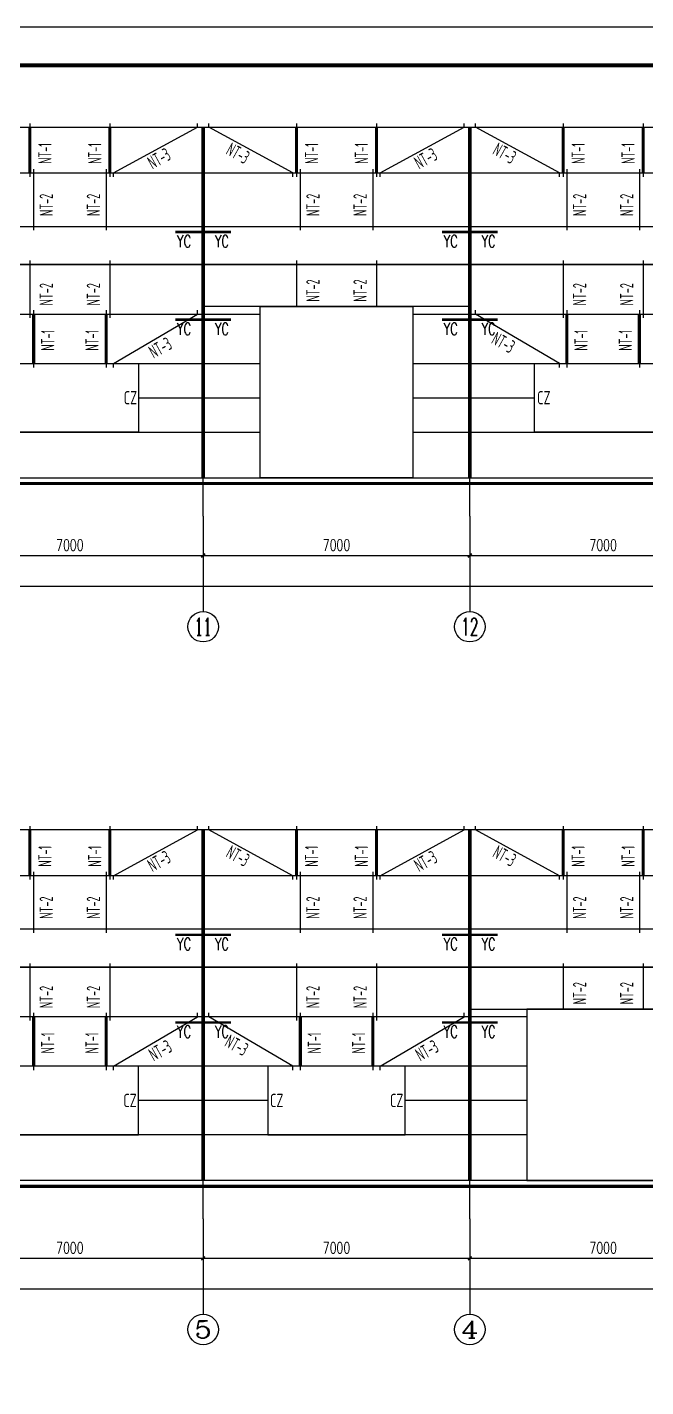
# Model space of a CAD drawing. Extents: x -17471 to 313636, y -71590 to 757901.
# Drawn here: x 265086 to 281326, y 507460 to 543131 of the extents above; entities that cross this region are included whole.
import ezdxf
from ezdxf.enums import TextEntityAlignment as Align

# ---------------------------------------------------------------- set-up
doc = ezdxf.new("R2010")
doc.units = 0
doc.header["$LTSCALE"] = 1000
doc.header["$MEASUREMENT"] = 0
for name, color, linetype in [('3T_WOOD', 21, 'Continuous'), ('AXIS', 3, 'Continuous'), ('AXIS_TEXT', 7, 'Continuous'), ('DOTE', 1, 'Continuous'), ('PUB_TEXT', 7, 'Continuous'), ('PUB_TITLE', 4, 'Continuous'), ('WALL', 9, 'Continuous')]:
    doc.layers.add(name, color=color, linetype=linetype)
doc.styles.add('_SIMPLEX', font='sysz.shx', dxfattribs={"width": 0.8, "bigfont": 'syfs.shx'})
doc.styles.add('_TCH_AXIS', font='COMPLEX', dxfattribs={"bigfont": 'GBCBIG'})
doc.styles.add('_TCH_DIM_T3', font='SIMPLEX', dxfattribs={"width": 0.705882, "bigfont": 'GBCBIG'})
doc.styles.add('COMPLEX', font='COMPLEX')
doc.styles.add('TSSD_REIN', font='Tssdeng.shx', dxfattribs={"width": 0.7, "bigfont": 'hztxt.shx'})
doc.dimstyles.new('_TCH_ARCH&&100', dxfattribs={"dimtxt": 297.5, "dimasz": 100, "dimexe": 250, "dimexo": 300, "dimgap": 126.25, "dimtad": 1, "dimdec": 0, "dimzin": 0, "dimdsep": 46, "dimtxsty": '_TCH_DIM_T3', "dimblk": 'ARCHTICK', "dimcen": 0.09, "dimclrt": 7, "dimazin": 2, "dimtfac": 1, "dimtdec": 0, "dimtix": 1, "dimtmove": 2, "dimatfit": 3, "dimfxl": 0, "dimtolj": 1, "dimtzin": 0, "dimarcsym": 0})

# ---------------------------------------------------------------- blocks, each defined once
blk = doc.blocks.new('_ArchTick')
at = {"color": 0, "linetype": 'ByBlock', "const_width": 0.4}
blk.add_lwpolyline([(-0.5, -0.5), (0.5, 0.5)], dxfattribs=at)
blk = doc.blocks.new('*D1598')
at = {"layer": 'AXIS', "color": 0, "lineweight": -2, "transparency": 16777216}
for p, q in [((276706, 511569), (276706, 510581)), ((283706, 511569), (283706, 510581)), ((276706, 510831), (283706, 510831))]:
    blk.add_line(p, q, dxfattribs=at)
at = {"layer": 'Defpoints', "color": 0, "transparency": 16777216}
for p in [(276706, 511869), (283706, 511869), (283706, 510831)]:
    blk.add_point(p, dxfattribs=at)
at = {"layer": 'AXIS', "color": 0, "lineweight": -2, "transparency": 16777216, "xscale": 100, "yscale": 100, "zscale": 100, "rotation": 180}
blk.add_blockref('_ArchTick', (276706, 510831), dxfattribs=at)
at = {"layer": 'AXIS', "color": 0, "lineweight": -2, "transparency": 16777216, "xscale": 100, "yscale": 100, "zscale": 100}
blk.add_blockref('_ArchTick', (283706, 510831), dxfattribs=at)
at = {"layer": 'AXIS', "color": 7, "transparency": 16777216, "insert": (280206, 511106), "char_height": 297.5, "attachment_point": 5, "style": '_TCH_DIM_T3'}
blk.add_mtext('\\A1;7000', dxfattribs=at)
blk = doc.blocks.new('*D1599')
at = {"layer": 'AXIS', "color": 0, "lineweight": -2, "transparency": 16777216}
for p, q in [((269706, 511569), (269706, 510581)), ((276706, 511569), (276706, 510581)), ((269706, 510831), (276706, 510831))]:
    blk.add_line(p, q, dxfattribs=at)
at = {"layer": 'Defpoints', "color": 0, "transparency": 16777216}
for p in [(269706, 511869), (276706, 511869), (276706, 510831)]:
    blk.add_point(p, dxfattribs=at)
at = {"layer": 'AXIS', "color": 0, "lineweight": -2, "transparency": 16777216, "xscale": 100, "yscale": 100, "zscale": 100, "rotation": 180}
blk.add_blockref('_ArchTick', (269706, 510831), dxfattribs=at)
at = {"layer": 'AXIS', "color": 0, "lineweight": -2, "transparency": 16777216, "xscale": 100, "yscale": 100, "zscale": 100}
blk.add_blockref('_ArchTick', (276706, 510831), dxfattribs=at)
at = {"layer": 'AXIS', "color": 7, "transparency": 16777216, "insert": (273206, 511106), "char_height": 297.5, "attachment_point": 5, "style": '_TCH_DIM_T3'}
blk.add_mtext('\\A1;7000', dxfattribs=at)
blk = doc.blocks.new('*D1600')
at = {"layer": 'AXIS', "color": 0, "lineweight": -2, "transparency": 16777216}
for p, q in [((262706, 511569), (262706, 510581)), ((269706, 511569), (269706, 510581)), ((262706, 510831), (269706, 510831))]:
    blk.add_line(p, q, dxfattribs=at)
at = {"layer": 'Defpoints', "color": 0, "transparency": 16777216}
for p in [(262706, 511869), (269706, 511869), (269706, 510831)]:
    blk.add_point(p, dxfattribs=at)
at = {"layer": 'AXIS', "color": 0, "lineweight": -2, "transparency": 16777216, "xscale": 100, "yscale": 100, "zscale": 100, "rotation": 180}
blk.add_blockref('_ArchTick', (262706, 510831), dxfattribs=at)
at = {"layer": 'AXIS', "color": 0, "lineweight": -2, "transparency": 16777216, "xscale": 100, "yscale": 100, "zscale": 100}
blk.add_blockref('_ArchTick', (269706, 510831), dxfattribs=at)
at = {"layer": 'AXIS', "color": 7, "transparency": 16777216, "insert": (266206, 511106), "char_height": 297.5, "attachment_point": 5, "style": '_TCH_DIM_T3'}
blk.add_mtext('\\A1;7000', dxfattribs=at)
blk = doc.blocks.new('*D1610')
at = {"layer": 'AXIS', "color": 0, "lineweight": -2, "transparency": 16777216}
for p, q in [((199706, 511569), (199706, 509781)), ((297706, 511569), (297706, 509781)), ((199706, 510031), (297706, 510031))]:
    blk.add_line(p, q, dxfattribs=at)
at = {"layer": 'Defpoints', "color": 0, "transparency": 16777216}
for p in [(199706, 511869), (297706, 511869), (297706, 510031)]:
    blk.add_point(p, dxfattribs=at)
at = {"layer": 'AXIS', "color": 0, "lineweight": -2, "transparency": 16777216, "xscale": 100, "yscale": 100, "zscale": 100, "rotation": 180}
blk.add_blockref('_ArchTick', (199706, 510031), dxfattribs=at)
at = {"layer": 'AXIS', "color": 0, "lineweight": -2, "transparency": 16777216, "xscale": 100, "yscale": 100, "zscale": 100}
blk.add_blockref('_ArchTick', (297706, 510031), dxfattribs=at)
at = {"layer": 'AXIS', "color": 7, "transparency": 16777216, "insert": (248706, 510306), "char_height": 297.5, "attachment_point": 5, "style": '_TCH_DIM_T3'}
blk.add_mtext('\\A1;98000', dxfattribs=at)
blk = doc.blocks.new('*D1644')
at = {"layer": 'AXIS', "color": 0, "lineweight": -2, "transparency": 16777216}
for p, q in [((262706, 530006), (262706, 529018)), ((269706, 530006), (269706, 529018)), ((262706, 529268), (269706, 529268))]:
    blk.add_line(p, q, dxfattribs=at)
at = {"layer": 'Defpoints', "color": 0, "transparency": 16777216}
for p in [(262706, 530306), (269706, 530306), (269706, 529268)]:
    blk.add_point(p, dxfattribs=at)
at = {"layer": 'AXIS', "color": 0, "lineweight": -2, "transparency": 16777216, "xscale": 100, "yscale": 100, "zscale": 100, "rotation": 180}
blk.add_blockref('_ArchTick', (262706, 529268), dxfattribs=at)
at = {"layer": 'AXIS', "color": 0, "lineweight": -2, "transparency": 16777216, "xscale": 100, "yscale": 100, "zscale": 100}
blk.add_blockref('_ArchTick', (269706, 529268), dxfattribs=at)
at = {"layer": 'AXIS', "color": 7, "transparency": 16777216, "insert": (266206, 529543), "char_height": 297.5, "attachment_point": 5, "style": '_TCH_DIM_T3'}
blk.add_mtext('\\A1;7000', dxfattribs=at)
blk = doc.blocks.new('*D1645')
at = {"layer": 'AXIS', "color": 0, "lineweight": -2, "transparency": 16777216}
for p, q in [((269706, 530006), (269706, 529018)), ((276706, 530006), (276706, 529018)), ((269706, 529268), (276706, 529268))]:
    blk.add_line(p, q, dxfattribs=at)
at = {"layer": 'Defpoints', "color": 0, "transparency": 16777216}
for p in [(269706, 530306), (276706, 530306), (276706, 529268)]:
    blk.add_point(p, dxfattribs=at)
at = {"layer": 'AXIS', "color": 0, "lineweight": -2, "transparency": 16777216, "xscale": 100, "yscale": 100, "zscale": 100, "rotation": 180}
blk.add_blockref('_ArchTick', (269706, 529268), dxfattribs=at)
at = {"layer": 'AXIS', "color": 0, "lineweight": -2, "transparency": 16777216, "xscale": 100, "yscale": 100, "zscale": 100}
blk.add_blockref('_ArchTick', (276706, 529268), dxfattribs=at)
at = {"layer": 'AXIS', "color": 7, "transparency": 16777216, "insert": (273206, 529543), "char_height": 297.5, "attachment_point": 5, "style": '_TCH_DIM_T3'}
blk.add_mtext('\\A1;7000', dxfattribs=at)
blk = doc.blocks.new('*D1646')
at = {"layer": 'AXIS', "color": 0, "lineweight": -2, "transparency": 16777216}
for p, q in [((276706, 530006), (276706, 529018)), ((283706, 530006), (283706, 529018)), ((276706, 529268), (283706, 529268))]:
    blk.add_line(p, q, dxfattribs=at)
at = {"layer": 'Defpoints', "color": 0, "transparency": 16777216}
for p in [(276706, 530306), (283706, 530306), (283706, 529268)]:
    blk.add_point(p, dxfattribs=at)
at = {"layer": 'AXIS', "color": 0, "lineweight": -2, "transparency": 16777216, "xscale": 100, "yscale": 100, "zscale": 100, "rotation": 180}
blk.add_blockref('_ArchTick', (276706, 529268), dxfattribs=at)
at = {"layer": 'AXIS', "color": 0, "lineweight": -2, "transparency": 16777216, "xscale": 100, "yscale": 100, "zscale": 100}
blk.add_blockref('_ArchTick', (283706, 529268), dxfattribs=at)
at = {"layer": 'AXIS', "color": 7, "transparency": 16777216, "insert": (280206, 529543), "char_height": 297.5, "attachment_point": 5, "style": '_TCH_DIM_T3'}
blk.add_mtext('\\A1;7000', dxfattribs=at)
blk = doc.blocks.new('*D1649')
at = {"layer": 'AXIS', "color": 0, "lineweight": -2, "transparency": 16777216}
for p, q in [((199706, 530006), (199706, 528218)), ((297706, 530006), (297706, 528218)), ((199706, 528468), (297706, 528468))]:
    blk.add_line(p, q, dxfattribs=at)
at = {"layer": 'Defpoints', "color": 0, "transparency": 16777216}
for p in [(199706, 530306), (297706, 530306), (297706, 528468)]:
    blk.add_point(p, dxfattribs=at)
at = {"layer": 'AXIS', "color": 0, "lineweight": -2, "transparency": 16777216, "xscale": 100, "yscale": 100, "zscale": 100, "rotation": 180}
blk.add_blockref('_ArchTick', (199706, 528468), dxfattribs=at)
at = {"layer": 'AXIS', "color": 0, "lineweight": -2, "transparency": 16777216, "xscale": 100, "yscale": 100, "zscale": 100}
blk.add_blockref('_ArchTick', (297706, 528468), dxfattribs=at)
at = {"layer": 'AXIS', "color": 7, "transparency": 16777216, "insert": (248706, 528743), "char_height": 297.5, "attachment_point": 5, "style": '_TCH_DIM_T3'}
blk.add_mtext('\\A1;98000', dxfattribs=at)
blk = doc.blocks.new('_AXISO')
blk.add_circle((0, 0), 0.5)
at = {"layer": 'AXIS_TEXT', "style": 'COMPLEX', "width": 1.041667}
blk.add_attdef('A', text='', height=0.56, dxfattribs=at).set_placement((-0.25, -0.28), (0.25, -0.28), align=Align.FIT)

msp = doc.modelspace()

# ---------------------------------------------------------------- linework, layer by layer
for p, q in [((265156.1, 540605.6), (265156.1, 539205.6)), ((267256.1, 540605.6), (267256.1, 539205.6)), ((272156.1, 540605.6), (272156.1, 539205.6)), ((274256.1, 540605.6), (274256.1, 539205.6)), ((279156.1, 540605.6), (279156.1, 539205.6)), ((281256.1, 540605.6), (281256.1, 539205.6)), ((265256.1, 539405.6), (265256.1, 537805.6)), ((267156.1, 539405.6), (267156.1, 537805.6)), ((272256.1, 539405.6), (272256.1, 537805.6)), ((274156.1, 539405.6), (274156.1, 537805.6)), ((279256.1, 539405.6), (279256.1, 537805.6)), ((281156.1, 539405.6), (281156.1, 537805.6)), ((265156.1, 537005.6), (265156.1, 535505.6)), ((267256.1, 537005.6), (267256.1, 535505.6)), ((272156.1, 537005.6), (272156.1, 535805.6)), ((274256.1, 537005.6), (274256.1, 535805.6)), ((279156.1, 537005.6), (279156.1, 535505.6)), ((281256.1, 537005.6), (281256.1, 535505.6)), ((265256.1, 535705.6), (265256.1, 534205.6)), ((267156.1, 535705.6), (267156.1, 534205.6)), ((279256.1, 535705.6), (279256.1, 534205.6)), ((281156.1, 535705.6), (281156.1, 534205.6)), ((199506.1, 531305.6), (297906.1, 531305.6)), ((265156.1, 522168.9), (265156.1, 520768.9)), ((267256.1, 522168.9), (267256.1, 520768.9)), ((272156.1, 522168.9), (272156.1, 520768.9)), ((274256.1, 522168.9), (274256.1, 520768.9)), ((279156.1, 522168.9), (279156.1, 520768.9)), ((281256.1, 522168.9), (281256.1, 520768.9)), ((265256.1, 520968.9), (265256.1, 519368.9)), ((267156.1, 520968.9), (267156.1, 519368.9)), ((272256.1, 520968.9), (272256.1, 519368.9)), ((274156.1, 520968.9), (274156.1, 519368.9)), ((279256.1, 520968.9), (279256.1, 519368.9)), ((281156.1, 520968.9), (281156.1, 519368.9)), ((265156.1, 518568.9), (265156.1, 517068.9)), ((267256.1, 518568.9), (267256.1, 517068.9)), ((272156.1, 518568.9), (272156.1, 517068.9)), ((274256.1, 518568.9), (274256.1, 517068.9)), ((279156.1, 518568.9), (279156.1, 517368.9)), ((281256.1, 518568.9), (281256.1, 517368.9)), ((265256.1, 517268.9), (265256.1, 515768.9)), ((267156.1, 517268.9), (267156.1, 515768.9)), ((272256.1, 517268.9), (272256.1, 515768.9)), ((274156.1, 517268.9), (274156.1, 515768.9)), ((297906.1, 512868.9), (199506.1, 512868.9))]:
    msp.add_line(p, q)
at = {"color": 2}
for p, q in [((276706.1, 535805.6), (269706.1, 535805.6)), ((276706.1, 517368.9), (283706.1, 517368.9))]:
    msp.add_line(p, q, dxfattribs=at)
at = {"const_width": 80}
for points in [[(265156.1, 539305.6), (265156.1, 540505.6)], [(267256.1, 539305.6), (267256.1, 540505.6)], [(272156.1, 539305.6), (272156.1, 540505.6)], [(274256.1, 539305.6), (274256.1, 540505.6)], [(279156.1, 539305.6), (279156.1, 540505.6)], [(281256.1, 539305.6), (281256.1, 540505.6)], [(265256.1, 534305.6), (265256.1, 535605.6)], [(267156.1, 534305.6), (267156.1, 535605.6)], [(279256.1, 534305.6), (279256.1, 535605.6)], [(281156.1, 534305.6), (281156.1, 535605.6)], [(198171.6, 531155.6), (299199.3, 531155.6)], [(265156.1, 520868.9), (265156.1, 522068.9)], [(267256.1, 520868.9), (267256.1, 522068.9)], [(272156.1, 520868.9), (272156.1, 522068.9)], [(274256.1, 520868.9), (274256.1, 522068.9)], [(279156.1, 520868.9), (279156.1, 522068.9)], [(281256.1, 520868.9), (281256.1, 522068.9)], [(265256.1, 515868.9), (265256.1, 517168.9)], [(267156.1, 515868.9), (267156.1, 517168.9)], [(272256.1, 515868.9), (272256.1, 517168.9)], [(274156.1, 515868.9), (274156.1, 517168.9)], [(299240.5, 512718.9), (198212.8, 512718.9)]]:
    msp.add_lwpolyline(points, dxfattribs=at)
for points in [[(267356.1, 539205.6), (267356.1, 539305.6), (269556.1, 540505.6), (269556.1, 540605.6)], [(272056.1, 539205.6), (272056.1, 539305.6), (269856.1, 540505.6), (269856.1, 540605.6)], [(274356.1, 539205.6), (274356.1, 539305.6), (276556.1, 540505.6), (276556.1, 540605.6)], [(279056.1, 539205.6), (279056.1, 539305.6), (276856.1, 540505.6), (276856.1, 540605.6)], [(267356.1, 534205.6), (267356.1, 534305.6), (269556.1, 535605.6), (269556.1, 535705.6)], [(279056.1, 534205.6), (279056.1, 534305.6), (276856.1, 535605.6), (276856.1, 535705.6)], [(267356.1, 520768.9), (267356.1, 520868.9), (269556.1, 522068.9), (269556.1, 522168.9)], [(272056.1, 520768.9), (272056.1, 520868.9), (269856.1, 522068.9), (269856.1, 522168.9)], [(274356.1, 520768.9), (274356.1, 520868.9), (276556.1, 522068.9), (276556.1, 522168.9)], [(279056.1, 520768.9), (279056.1, 520868.9), (276856.1, 522068.9), (276856.1, 522168.9)], [(267356.1, 515768.9), (267356.1, 515868.9), (269556.1, 517168.9), (269556.1, 517268.9)], [(272056.1, 515768.9), (272056.1, 515868.9), (269856.1, 517168.9), (269856.1, 517268.9)], [(274356.1, 515768.9), (274356.1, 515868.9), (276556.1, 517168.9), (276556.1, 517268.9)]]:
    msp.add_lwpolyline(points)
at = {"color": 3, "const_width": 100}
for points in [[(269706.1, 531305.6), (269706.1, 540505.6)], [(276706.1, 531305.6), (276706.1, 540505.6)], [(269706.1, 512868.9), (269706.1, 522068.9)], [(276706.1, 512868.9), (276706.1, 522068.9)]]:
    msp.add_lwpolyline(points, dxfattribs=at)
at = {"color": 2}
for points in [[(201456.1, 537905.6), (295956.1, 537905.6), (295956.1, 536905.6), (201456.1, 536905.6)], [(271206.1, 535805.6), (275206.1, 535805.6), (275206.1, 531305.6), (271206.1, 531305.6)], [(264406.1, 534305.6), (268006.1, 534305.6), (268006.1, 532505.6), (264406.1, 532505.6)], [(278406.1, 534305.6), (282006.1, 534305.6), (282006.1, 532505.6), (278406.1, 532505.6)], [(295956.1, 519468.9), (201456.1, 519468.9), (201456.1, 518468.9), (295956.1, 518468.9)], [(282206.1, 517368.9), (278206.1, 517368.9), (278206.1, 512868.9), (282206.1, 512868.9)], [(268006.1, 515868.9), (264406.1, 515868.9), (264406.1, 514068.9), (268006.1, 514068.9)], [(275006.1, 515868.9), (271406.1, 515868.9), (271406.1, 514068.9), (275006.1, 514068.9)]]:
    msp.add_lwpolyline(points, close=True, dxfattribs=at)
at = {"layer": '3T_WOOD'}
for p, q in [((199506.1, 540505.6), (297906.1, 540505.6)), ((199506.1, 539305.6), (297906.1, 539305.6)), ((199506.1, 537905.6), (297906.1, 537905.6)), ((199506.1, 536905.6), (297906.1, 536905.6)), ((247206.1, 535605.6), (271206.1, 535605.6)), ((275206.1, 535605.6), (297906.1, 535605.6)), ((247206.1, 534305.6), (271206.1, 534305.6)), ((275206.1, 534305.6), (297906.1, 534305.6)), ((268006.1, 533405.6), (271206.1, 533405.6)), ((275206.1, 533405.6), (278406.1, 533405.6)), ((247206.1, 532505.6), (271206.1, 532505.6)), ((275206.1, 532505.6), (297906.1, 532505.6)), ((297906.1, 522068.9), (199506.1, 522068.9)), ((297906.1, 520868.9), (199506.1, 520868.9)), ((297906.1, 519468.9), (199506.1, 519468.9)), ((297906.1, 518468.9), (199506.1, 518468.9)), ((278206.1, 517168.9), (254206.1, 517168.9)), ((278206.1, 515868.9), (254206.1, 515868.9)), ((271406.1, 514968.9), (268006.1, 514968.9)), ((278206.1, 514968.9), (275006.1, 514968.9)), ((278206.1, 514068.9), (254206.1, 514068.9))]:
    msp.add_line(p, q, dxfattribs=at)
at = {"layer": 'AXIS'}
for p, q in [((269706.1, 530305.6), (269706.1, 527801.4)), ((276706.1, 530305.6), (276706.1, 527801.4)), ((269706.1, 511868.9), (269706.1, 509364.7)), ((276706.1, 511868.9), (276706.1, 509364.7))]:
    msp.add_line(p, q, dxfattribs=at)
at = {"layer": 'DOTE'}
for p, q in [((269706.1, 530305.6), (269706.1, 540505.6)), ((276706.1, 530305.6), (276706.1, 540505.6)), ((269706.1, 511868.9), (269706.1, 522068.9)), ((276706.1, 511868.9), (276706.1, 522068.9))]:
    msp.add_line(p, q, dxfattribs=at)
at = {"layer": 'PUB_TITLE'}
msp.add_lwpolyline([(187535.9, 483730.5), (313635.9, 483730.5), (313635.9, 543130.5), (187535.9, 543130.5)], close=True, dxfattribs=at)
at = {"layer": 'PUB_TITLE', "const_width": 100}
msp.add_lwpolyline([(190035.9, 484730.5), (312635.9, 484730.5), (312635.9, 542130.5), (190035.9, 542130.5)], close=True, dxfattribs=at)
at = {"layer": 'WALL', "color": 181, "const_width": 66.7}
for points in [[(269706.1, 537755.6), (268972.2, 537755.6)], [(269706.1, 537755.6), (270440, 537755.6)], [(276706.1, 537755.6), (275972.2, 537755.6)], [(276706.1, 537755.6), (277440, 537755.6)], [(269706.1, 535455.6), (268972.2, 535455.6)], [(269706.1, 535455.6), (270440, 535455.6)], [(276706.1, 535455.6), (275972.2, 535455.6)], [(276706.1, 535455.6), (277440, 535455.6)], [(269706.1, 519318.9), (268972.2, 519318.9)], [(269706.1, 519318.9), (270440, 519318.9)], [(276706.1, 519318.9), (275972.2, 519318.9)], [(276706.1, 519318.9), (277440, 519318.9)], [(269706.1, 517018.9), (268972.2, 517018.9)], [(269706.1, 517018.9), (270440, 517018.9)], [(276706.1, 517018.9), (275972.2, 517018.9)], [(276706.1, 517018.9), (277440, 517018.9)]]:
    msp.add_lwpolyline(points, dxfattribs=at)

# ---------------------------------------------------------------- block references
at = {"layer": 'AXIS'}
ref = msp.add_blockref('_AXISO', (269706.1, 527401.4), dxfattribs=dict(at, xscale=800, yscale=800, zscale=800))
ref.add_attrib('A', '11', dxfattribs={"layer": 'AXIS_TEXT', "height": 452.55, "style": '_TCH_AXIS', "width": 0.875}).set_placement((269479.8, 527175.1), (269932.3, 527175.1), align=Align.FIT)
ref = msp.add_blockref('_AXISO', (276706.1, 527401.4), dxfattribs=dict(at, xscale=800, yscale=800, zscale=800))
ref.add_attrib('A', '12', dxfattribs={"layer": 'AXIS_TEXT', "height": 452.55, "style": '_TCH_AXIS', "width": 0.724138}).set_placement((276479.8, 527175.1), (276932.3, 527175.1), align=Align.FIT)
ref = msp.add_blockref('_AXISO', (269706.1, 508964.7), dxfattribs=dict(at, xscale=800, yscale=800, zscale=800))
ref.add_attrib('A', '5', dxfattribs={"layer": 'AXIS_TEXT', "height": 452.5, "style": '_TCH_AXIS', "width": 1.5}).set_placement((269479.8, 508738.4), (269932.3, 508738.4), align=Align.FIT)
ref = msp.add_blockref('_AXISO', (276706.1, 508964.7), dxfattribs=dict(at, xscale=800, yscale=800, zscale=800))
ref.add_attrib('A', '4', dxfattribs={"layer": 'AXIS_TEXT', "height": 452.5, "style": '_TCH_AXIS', "width": 1.3125}).set_placement((276479.8, 508738.4), (276932.3, 508738.4), align=Align.FIT)

# ---------------------------------------------------------------- texts
at = {"color": 3, "linetype": 'ByBlock', "style": '_SIMPLEX', "width": 0.65}
for s, rotation, p in [('NT-1', 90, (265726.5, 539543)), ('NT-1', 90, (267035.7, 539543)), ('NT-3', 331.01115, (270279.2, 539811.3, 1176.6)), ('NT-1', 90, (272726.5, 539543)), ('NT-1', 90, (274035.7, 539543)), ('NT-3', 331.01115, (277279.2, 539811.3, 1176.6)), ('NT-1', 90, (279726.5, 539543)), ('NT-1', 90, (281035.7, 539543)), ('NT-3', 28.98885, (268374.9, 539391.3, 1176.6)), ('NT-3', 28.98885, (275374.9, 539391.3, 1176.6)), ('NT-2', 90, (265762.1, 538176)), ('NT-2', 90, (267000, 538176)), ('NT-2', 90, (272762.1, 538176)), ('NT-2', 90, (274000, 538176)), ('NT-2', 90, (279762.1, 538176)), ('NT-2', 90, (281000, 538176)), ('NT-2', 90, (272762.1, 535930.1)), ('NT-2', 90, (274000, 535930.1)), ('NT-2', 90, (265762.1, 535831.5)), ('NT-2', 90, (267000, 535831.5)), ('NT-2', 90, (279762.1, 535831.5)), ('NT-2', 90, (281000, 535831.5)), ('NT-1', 90, (265800.2, 534643)), ('NT-1', 90, (266961.9, 534643)), ('NT-3', 331.01115, (277246.2, 534845.4, 1176.6)), ('NT-1', 90, (279800.2, 534643)), ('NT-1', 90, (280961.9, 534643)), ('NT-3', 28.98885, (268407.8, 534425.4, 1176.6)), ('NT-1', 90, (265726.5, 521106.3)), ('NT-1', 90, (267035.7, 521106.3)), ('NT-3', 28.98885, (268374.9, 520954.6, 1176.6)), ('NT-3', 331.01115, (270279.2, 521374.6, 1176.6)), ('NT-1', 90, (272726.5, 521106.3)), ('NT-1', 90, (274035.7, 521106.3)), ('NT-3', 28.98885, (275374.9, 520954.6, 1176.6)), ('NT-3', 331.01115, (277279.2, 521374.6, 1176.6)), ('NT-1', 90, (279726.5, 521106.3)), ('NT-1', 90, (281035.7, 521106.3)), ('NT-2', 90, (265762.1, 519739.3)), ('NT-2', 90, (267000, 519739.3)), ('NT-2', 90, (272762.1, 519739.3)), ('NT-2', 90, (274000, 519739.3)), ('NT-2', 90, (279762.1, 519739.3)), ('NT-2', 90, (281000, 519739.3)), ('NT-2', 90, (265762.1, 517394.9)), ('NT-2', 90, (267000, 517394.9)), ('NT-2', 90, (272762.1, 517394.9)), ('NT-2', 90, (274000, 517394.9)), ('NT-2', 90, (279762.1, 517493.4)), ('NT-2', 90, (281000, 517493.4)), ('NT-1', 90, (265800.2, 516206.3)), ('NT-1', 90, (266961.9, 516206.3)), ('NT-3', 28.98885, (268407.8, 515988.7, 1176.6)), ('NT-3', 331.01115, (270246.2, 516408.7, 1176.6)), ('NT-1', 90, (272800.2, 516206.3)), ('NT-1', 90, (273961.9, 516206.3)), ('NT-3', 28.98885, (275407.8, 515988.7, 1176.6))]:
    msp.add_text(s, height=350, rotation=rotation, dxfattribs=at).set_placement(p)
at = {"color": 7, "style": '_TCH_AXIS', "width": 0.705882}
for p in [(269016.1, 537355.1), (270010.3, 537355.1), (276016.1, 537355.1), (277010.3, 537355.1), (269016.1, 535055.1), (270010.3, 535055.1), (276016.1, 535055.1), (277010.3, 535055.1), (269016.1, 518918.4), (270010.3, 518918.4), (276016.1, 518918.4), (277010.3, 518918.4), (269016.1, 516618.4), (270010.3, 516618.4), (276016.1, 516618.4), (277010.3, 516618.4)]:
    msp.add_text('YC', height=318.75, dxfattribs=at).set_placement(p)
at = {"layer": 'PUB_TEXT', "style": 'TSSD_REIN', "width": 0.7}
for p in [(267621.3, 533233.9), (278472.8, 533233.9), (267609.5, 514797.2), (271461, 514797.2), (274609.5, 514797.2)]:
    msp.add_text('CZ', height=350, dxfattribs=at).set_placement(p)

# ---------------------------------------------------------------- dimensions: what is measured, and where the dimension line sits
at = {"layer": 'AXIS'}
for p1, p2, distance, picture, middle in [((199706.1, 530305.6), (297706.1, 530305.6), -1837.5, '*D1649', (248706.1, 528743.1)), ((262706.1, 530305.6), (269706.1, 530305.6), -1037.5, '*D1644', (266206.1, 529543.1)), ((269706.1, 530305.6), (276706.1, 530305.6), -1037.5, '*D1645', (273206.1, 529543.1)), ((276706.1, 530305.6), (283706.1, 530305.6), -1037.5, '*D1646', (280206.1, 529543.1)), ((199706.1, 511868.9), (297706.1, 511868.9), -1837.5, '*D1610', (248706.1, 510306.4)), ((262706.1, 511868.9), (269706.1, 511868.9), -1037.5, '*D1600', (266206.1, 511106.4)), ((269706.1, 511868.9), (276706.1, 511868.9), -1037.5, '*D1599', (273206.1, 511106.4)), ((276706.1, 511868.9), (283706.1, 511868.9), -1037.5, '*D1598', (280206.1, 511106.4))]:
    dim = msp.add_aligned_dim(p1=p1, p2=p2, distance=distance, dimstyle='_TCH_ARCH&&100', dxfattribs=at)
    dim.commit()
    dim.dimension.update_dxf_attribs({"geometry": picture, "text_midpoint": middle})

doc.saveas('drawing.dxf')
